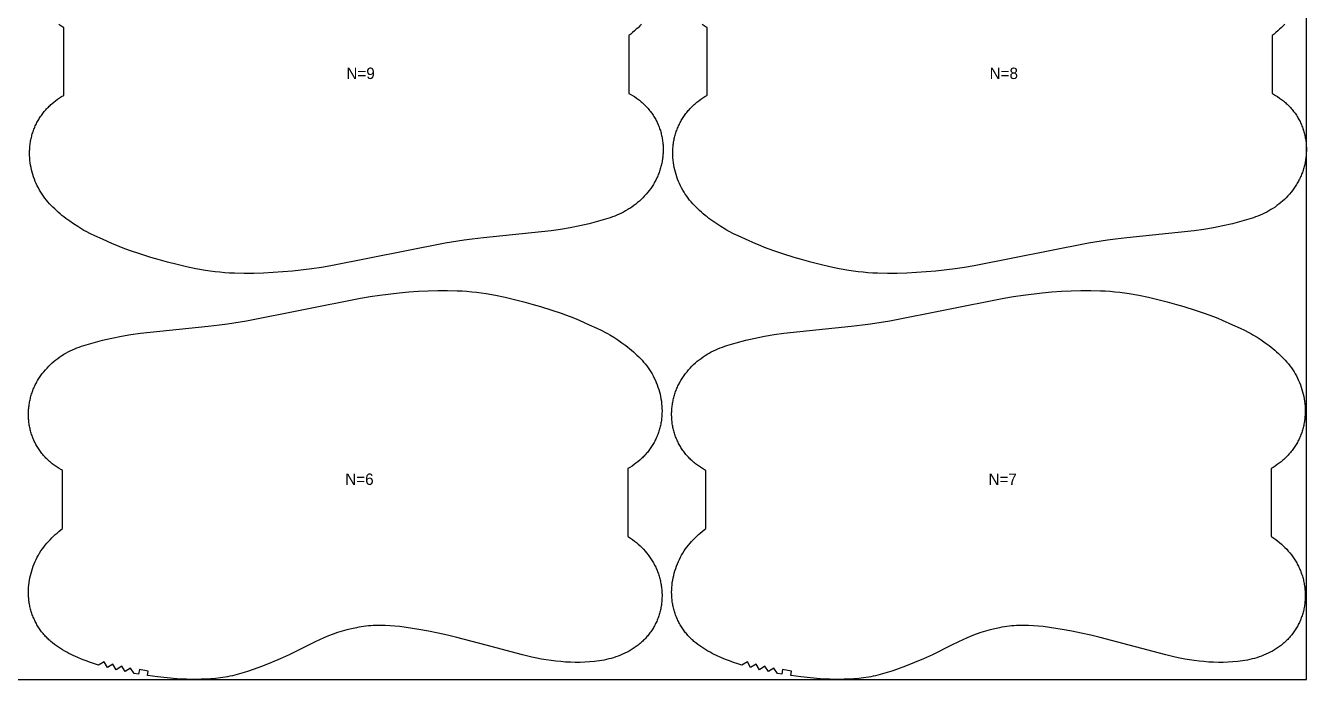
# Model space of a CAD drawing. Header units: inches. Extents: x -5 to 1965, y -82 to 1072.
# Drawn here: x 1403 to 1965, y -82 to 204 of the extents above; entities that cross this region are included whole.
import ezdxf

# ---------------------------------------------------------------- set-up
doc = ezdxf.new("R2010")
doc.units = ezdxf.units.IN

msp = doc.modelspace()

# ---------------------------------------------------------------- linework, layer by layer
at = {"layer": '1'}
for points in [[(-4.9122, -82.454), (1964.873, -82.454), (1964.873, 1072.0358), (-4.9122, 1072.0358), (-4.9122, -82.454)], [(1575.8098, -60.5671), (1567.3996, -59.3249), (1565.2847, -59.101), (1563.1654, -58.9284), (1561.0431, -58.8189), (1559.9812, -58.7914), (1558.919, -58.7841), (1557.8568, -58.7981), (1556.7949, -58.8333), (1555.7337, -58.8895), (1554.6736, -58.9662), (1553.6151, -59.0631), (1552.5585, -59.18), (1551.5043, -59.3163), (1550.4528, -59.4718), (1549.4045, -59.6461), (1548.3594, -59.8386), (1546.2797, -60.2764), (1544.2147, -60.7809), (1542.1655, -61.3478), (1540.1332, -61.9737), (1538.1203, -62.6582), (1536.1291, -63.4023), (1534.1622, -64.2064), (1532.2206, -65.0688), (1530.2995, -65.9776), (1527.3336, -67.454), (1518.8808, -71.662), (1515.0086, -73.4164), (1511.0893, -75.0643), (1507.1339, -76.621), (1503.1443, -78.0909), (1501.136, -78.7914), (1499.1161, -79.4555), (1497.0814, -80.0681), (1496.0575, -80.3503), (1495.0287, -80.614), (1493.9949, -80.8577), (1492.9563, -81.0814), (1491.9135, -81.2858), (1490.8668, -81.4714), (1488.7642, -81.7884), (1486.6523, -82.0367), (1484.5347, -82.2211), (1482.4131, -82.3477), (1480.2888, -82.4232), (1478.1631, -82.454), (1476.0373, -82.4457), (1473.9121, -82.3991), (1471.7882, -82.3138), (1469.6663, -82.1896), (1465.4306, -81.8302), (1461.2056, -81.353), (1456.8537, -80.7694), (1457.1399, -78.79), (1453.2268, -78.1846), (1452.9008, -80.1578), (1450.9294, -79.8212), (1449.3335, -77.4965), (1446.9992, -79.077), (1445.4686, -76.711), (1443.0916, -78.2236), (1441.6343, -75.8122), (1439.212, -77.2512), (1437.828, -74.7967), (1435.363, -76.1621), (1433.5418, -75.6007), (1431.7314, -75.0064), (1429.9343, -74.3746), (1428.153, -73.7007), (1426.1873, -72.8934), (1424.2488, -72.0226), (1423.2912, -71.5619), (1422.3421, -71.0835), (1421.4021, -70.5866), (1420.4717, -70.0708), (1419.5518, -69.5353), (1418.6442, -68.9788), (1417.7509, -68.4002), (1416.8742, -67.7981), (1416.016, -67.1713), (1415.1785, -66.5185), (1414.3638, -65.8384), (1413.9657, -65.4878), (1413.574, -65.1298), (1413.189, -64.7645), (1412.8109, -64.3919), (1412.4398, -64.0121), (1412.0759, -63.6253), (1411.7191, -63.2317), (1411.3698, -62.8314), (1411.0279, -62.4245), (1410.6936, -62.0113), (1410.3671, -61.5919), (1410.0485, -61.1663), (1409.7378, -60.7349), (1409.4353, -60.2977), (1409.1411, -59.8548), (1408.8551, -59.4065), (1408.5777, -58.9529), (1408.309, -58.4941), (1408.0489, -58.0303), (1407.7977, -57.5617), (1407.5554, -57.0885), (1407.3221, -56.6107), (1407.0978, -56.1287), (1406.8827, -55.6426), (1406.6769, -55.1525), (1406.4803, -54.6586), (1406.2932, -54.1612), (1406.1156, -53.6604), (1405.9475, -53.1563), (1405.789, -52.6492), (1405.6403, -52.1392), (1405.5014, -51.6265), (1405.3724, -51.1113), (1405.2533, -50.5937), (1405.1443, -50.074), (1405.0453, -49.5523), (1404.9561, -49.0288), (1404.8768, -48.5036), (1404.8073, -47.9771), (1404.7474, -47.4492), (1404.6972, -46.9203), (1404.6565, -46.3905), (1404.6253, -45.86), (1404.6035, -45.329), (1404.5878, -44.266), (1404.6088, -43.203), (1404.6659, -42.1415), (1404.7586, -41.0829), (1404.8863, -40.0281), (1405.0485, -38.978), (1405.2445, -37.9337), (1405.4738, -36.8958), (1405.7359, -35.8655), (1406.0301, -34.8436), (1406.3559, -33.831), (1406.7129, -32.8287), (1407.1008, -31.838), (1407.5197, -30.8601), (1407.9695, -29.8965), (1408.4501, -28.9484), (1408.9614, -28.0173), (1409.5035, -27.1043), (1410.0762, -26.2109), (1410.6792, -25.3382), (1411.3109, -24.4857), (1411.9691, -23.653), (1412.6521, -22.8395), (1413.3578, -22.0447), (1414.0843, -21.2679), (1414.8295, -20.5087), (1415.5915, -19.7664), (1416.3686, -19.0405), (1417.1598, -18.3305), (1417.9644, -17.636), (1418.7816, -16.9563), (1419.5878, -16.3206), (1419.5878, 9.0405), (1419.0094, 9.3529), (1418.0912, 9.889), (1417.1917, 10.456), (1416.3124, 11.0536), (1415.8808, 11.3639), (1415.4548, 11.6817), (1415.0347, 12.0071), (1414.6206, 12.3401), (1414.2127, 12.6805), (1413.8113, 13.0285), (1413.4164, 13.3839), (1413.0283, 13.7468), (1412.6472, 14.1171), (1412.2733, 14.4947), (1411.9066, 14.8795), (1411.5474, 15.2712), (1411.1958, 15.6698), (1410.8519, 16.075), (1410.516, 16.4869), (1410.1881, 16.9052), (1409.8684, 17.3297), (1409.5572, 17.7604), (1409.2544, 18.1971), (1408.9603, 18.6396), (1408.6751, 19.0878), (1408.3989, 19.5416), (1408.1318, 20.0007), (1407.874, 20.4652), (1407.6256, 20.9348), (1407.3868, 21.4092), (1407.1574, 21.8884), (1406.9377, 22.3721), (1406.7275, 22.8601), (1406.527, 23.3522), (1406.3361, 23.8481), (1406.155, 24.3477), (1405.9837, 24.8508), (1405.8221, 25.3571), (1405.6704, 25.8665), (1405.5285, 26.3787), (1405.3966, 26.8936), (1405.2746, 27.4109), (1405.1625, 27.9303), (1405.0605, 28.4519), (1404.9686, 28.9752), (1404.8867, 29.5001), (1404.8147, 30.0265), (1404.7527, 30.5541), (1404.7007, 31.0828), (1404.6585, 31.6125), (1404.6261, 32.1428), (1404.6036, 32.6738), (1404.5908, 33.205), (1404.5878, 33.7365), (1404.5944, 34.268), (1404.6108, 34.7993), (1404.6367, 35.3303), (1404.6722, 35.8608), (1404.7173, 36.3905), (1404.7719, 36.9194), (1404.836, 37.4472), (1404.9096, 37.9738), (1404.9926, 38.4989), (1405.085, 39.0224), (1405.1868, 39.5442), (1405.2981, 40.064), (1405.4187, 40.5816), (1405.5486, 41.0969), (1405.6879, 41.6098), (1405.8365, 42.1199), (1405.9944, 42.6271), (1406.1616, 43.1313), (1406.3381, 43.6323), (1406.5238, 44.1298), (1406.7188, 44.6238), (1406.923, 45.1139), (1407.1363, 45.6002), (1407.3587, 46.0823), (1407.5899, 46.5604), (1407.8299, 47.0341), (1408.0784, 47.5036), (1408.3354, 47.9686), (1408.6006, 48.429), (1408.8739, 48.8848), (1409.444, 49.782), (1410.0447, 50.6596), (1410.6745, 51.5166), (1411.3322, 52.3522), (1412.0166, 53.1658), (1412.7268, 53.9568), (1413.4619, 54.7245), (1414.221, 55.4683), (1415.0033, 56.1878), (1415.8077, 56.8822), (1416.6336, 57.5511), (1417.48, 58.1939), (1418.3459, 58.81), (1419.2304, 59.3994), (1419.5878, 59.6223), (1420.1322, 59.962), (1421.0503, 60.4978), (1421.9836, 61.0069), (1422.9309, 61.4891), (1423.8912, 61.9445), (1424.8632, 62.373), (1425.846, 62.7751), (1426.8383, 63.1528), (1427.839, 63.5087), (1428.8469, 63.8453), (1430.8797, 64.4706), (1432.9274, 65.0489), (1437.0433, 66.1173), (1441.1844, 67.0737), (1445.3524, 67.9117), (1449.5445, 68.6201), (1453.7558, 69.197), (1483.3507, 72.3324), (1488.3129, 72.9198), (1491.7936, 73.3318), (1500.1866, 74.6916), (1550.229, 84.6091), (1554.4264, 85.2836), (1558.636, 85.8806), (1567.0792, 86.8835), (1571.3138, 87.26), (1575.5553, 87.55), (1579.8014, 87.7586), (1584.051, 87.8847), (1588.3027, 87.9198), (1592.5529, 87.8316), (1594.676, 87.73), (1596.7966, 87.587), (1598.9139, 87.4016), (1601.027, 87.1728), (1603.1349, 86.9002), (1605.2373, 86.5866), (1609.4249, 85.8506), (1613.5883, 84.9911), (1617.7292, 84.0285), (1621.8489, 82.9786), (1625.9459, 81.844), (1629.1595, 80.8908), (1634.0725, 79.3436), (1638.1062, 77.9962), (1640.108, 77.282), (1642.0946, 76.5287), (1644.0634, 75.7311), (1646.0182, 74.8982), (1650.4379, 72.9198), (1653.7827, 71.4226), (1655.6996, 70.5049), (1657.5898, 69.5363), (1658.5221, 69.0279), (1659.4454, 68.503), (1661.2648, 67.4057), (1663.0483, 66.2492), (1664.796, 65.0381), (1666.5069, 63.7756), (1667.3701, 63.0949), (1668.1762, 62.4592), (1668.9934, 61.7795), (1669.798, 61.085), (1670.5892, 60.375), (1671.3663, 59.6491), (1672.1283, 58.9068), (1672.8736, 58.1476), (1673.6, 57.3708), (1674.3057, 56.576), (1674.9887, 55.7625), (1675.647, 54.9298), (1676.2786, 54.0773), (1676.8816, 53.2046), (1677.4543, 52.3112), (1677.9964, 51.3982), (1678.5077, 50.4671), (1678.9883, 49.519), (1679.4381, 48.5554), (1679.857, 47.5775), (1680.2449, 46.5868), (1680.6019, 45.5845), (1680.9277, 44.5719), (1681.222, 43.55), (1681.484, 42.5196), (1681.7133, 41.4818), (1681.9093, 40.4375), (1682.0715, 39.3874), (1682.1992, 38.3326), (1682.2919, 37.274), (1682.3491, 36.2125), (1682.3701, 35.1495), (1682.3543, 34.0865), (1682.3325, 33.5555), (1682.3013, 33.025), (1682.2606, 32.4952), (1682.2104, 31.9663), (1682.1505, 31.4384), (1682.081, 30.9119), (1682.0017, 30.3867), (1681.9126, 29.8632), (1681.8135, 29.3415), (1681.7045, 28.8218), (1681.5855, 28.3042), (1681.4564, 27.789), (1681.3175, 27.2763), (1681.1688, 26.7663), (1681.0104, 26.2592), (1680.8423, 25.7551), (1680.6646, 25.2543), (1680.4775, 24.7569), (1680.281, 24.263), (1680.0751, 23.7729), (1679.86, 23.2868), (1679.6358, 22.8048), (1679.4025, 22.327), (1679.1601, 21.8538), (1678.9089, 21.3852), (1678.6489, 20.9214), (1678.3801, 20.4626), (1678.1027, 20.009), (1677.8168, 19.5607), (1677.5225, 19.1178), (1677.22, 18.6806), (1676.9093, 18.2492), (1676.5907, 17.8236), (1676.2642, 17.4042), (1675.9299, 16.991), (1675.5881, 16.5841), (1675.2387, 16.1838), (1674.882, 15.7902), (1674.518, 15.4034), (1674.1469, 15.0236), (1673.7688, 14.651), (1673.3839, 14.2857), (1672.9922, 13.9277), (1672.594, 13.5771), (1671.7793, 12.897), (1670.9418, 12.2442), (1670.0837, 11.6174), (1669.2069, 11.0153), (1668.3137, 10.4367), (1667.406, 9.8802), (1667.3701, 9.8593), (1667.3701, -19.7932), (1667.7275, -20.0161), (1668.6119, -20.6055), (1669.4779, -21.2216), (1670.3242, -21.8644), (1671.1501, -22.5333), (1671.9546, -23.2277), (1672.7368, -23.9472), (1673.4959, -24.691), (1674.231, -25.4587), (1674.9412, -26.2497), (1675.6256, -27.0633), (1676.2833, -27.8989), (1676.9132, -28.7559), (1677.5138, -29.6335), (1678.084, -30.5307), (1678.3572, -30.9865), (1678.6224, -31.4469), (1678.8794, -31.9119), (1679.1279, -32.3813), (1679.3679, -32.8551), (1679.5992, -33.3331), (1679.8215, -33.8153), (1680.0349, -34.3016), (1680.239, -34.7917), (1680.434, -35.2857), (1680.6197, -35.7832), (1680.7962, -36.2842), (1680.9634, -36.7884), (1681.1213, -37.2956), (1681.2699, -37.8057), (1681.4092, -38.3186), (1681.5392, -38.8339), (1681.6598, -39.3515), (1681.771, -39.8713), (1681.8728, -40.3931), (1681.9653, -40.9166), (1682.0483, -41.4417), (1682.1218, -41.9683), (1682.1859, -42.4961), (1682.2405, -43.025), (1682.2856, -43.5547), (1682.3211, -44.0852), (1682.3471, -44.6162), (1682.3634, -45.1475), (1682.3701, -45.679), (1682.367, -46.2105), (1682.3542, -46.7417), (1682.3317, -47.2727), (1682.2994, -47.803), (1682.2572, -48.3327), (1682.2051, -48.8614), (1682.1431, -49.389), (1682.0712, -49.9154), (1681.9892, -50.4403), (1681.8973, -50.9636), (1681.7953, -51.4852), (1681.6833, -52.0046), (1681.5613, -52.5219), (1681.4293, -53.0368), (1681.2875, -53.549), (1681.1357, -54.0584), (1680.9742, -54.5647), (1680.8028, -55.0678), (1680.6217, -55.5674), (1680.4308, -56.0633), (1680.2303, -56.5554), (1680.0202, -57.0434), (1679.8004, -57.5271), (1679.5711, -58.0063), (1679.3322, -58.4807), (1679.0838, -58.9503), (1678.826, -59.4148), (1678.559, -59.8739), (1678.2827, -60.3277), (1677.9975, -60.7759), (1677.7034, -61.2184), (1677.4007, -61.6551), (1677.0894, -62.0858), (1676.7697, -62.5103), (1676.4419, -62.9286), (1676.1059, -63.3405), (1675.7621, -63.7457), (1675.4105, -64.1443), (1675.0512, -64.536), (1674.6846, -64.9208), (1674.3106, -65.2984), (1673.9295, -65.6687), (1673.5414, -66.0316), (1673.1466, -66.387), (1672.7451, -66.735), (1672.3372, -67.0754), (1671.9231, -67.4084), (1671.503, -67.7338), (1671.077, -68.0516), (1670.6455, -68.3619), (1669.7662, -68.9595), (1668.8667, -69.5265), (1667.9485, -70.0626), (1667.0131, -70.5677), (1666.0622, -71.0418), (1665.0968, -71.4852), (1664.1181, -71.8984), (1663.1273, -72.282), (1662.1256, -72.6365), (1661.114, -72.9624), (1660.0939, -73.2602), (1659.0662, -73.5306), (1658.0322, -73.774), (1656.9925, -73.9917), (1655.9478, -74.1851), (1654.8989, -74.3554), (1653.8462, -74.5039), (1652.7906, -74.6321), (1650.673, -74.8325), (1648.5507, -74.9656), (1646.4262, -75.0342), (1644.3009, -75.0397), (1642.1766, -74.9835), (1640.0547, -74.8674), (1637.9362, -74.6956), (1635.8219, -74.4726), (1633.7127, -74.2032), (1631.6094, -73.8911), (1629.5131, -73.5363), (1627.425, -73.1381), (1625.3462, -72.6954), (1621.2161, -71.6905), (1605.2203, -67.454), (1592.447, -64.071), (1588.3125, -63.0804), (1584.161, -62.1637), (1579.9927, -61.3267), (1575.8098, -60.5671)], [(1857.8098, -60.5671), (1849.3996, -59.3249), (1847.2847, -59.101), (1845.1654, -58.9284), (1843.0431, -58.8189), (1841.9812, -58.7914), (1840.919, -58.7841), (1839.8568, -58.7981), (1838.7949, -58.8333), (1837.7337, -58.8895), (1836.6736, -58.9662), (1835.6151, -59.0631), (1834.5585, -59.18), (1833.5043, -59.3163), (1832.4528, -59.4718), (1831.4045, -59.6461), (1830.3594, -59.8386), (1828.2797, -60.2764), (1826.2147, -60.7809), (1824.1655, -61.3478), (1822.1332, -61.9737), (1820.1203, -62.6582), (1818.1291, -63.4023), (1816.1622, -64.2064), (1814.2206, -65.0688), (1812.2995, -65.9776), (1809.3336, -67.454), (1800.8808, -71.662), (1797.0086, -73.4164), (1793.0893, -75.0643), (1789.1339, -76.621), (1785.1443, -78.0909), (1783.136, -78.7914), (1781.1161, -79.4555), (1779.0814, -80.0681), (1778.0575, -80.3503), (1777.0287, -80.614), (1775.9949, -80.8577), (1774.9563, -81.0814), (1773.9135, -81.2858), (1772.8668, -81.4714), (1770.7642, -81.7884), (1768.6523, -82.0367), (1766.5347, -82.2211), (1764.4131, -82.3477), (1762.2888, -82.4232), (1760.1631, -82.454), (1758.0373, -82.4457), (1755.9121, -82.3991), (1753.7882, -82.3138), (1751.6663, -82.1896), (1747.4306, -81.8302), (1743.2056, -81.353), (1738.8537, -80.7694), (1739.1399, -78.79), (1735.2268, -78.1846), (1734.9008, -80.1578), (1732.9294, -79.8212), (1731.3335, -77.4965), (1728.9992, -79.077), (1727.4686, -76.711), (1725.0916, -78.2236), (1723.6343, -75.8122), (1721.212, -77.2512), (1719.828, -74.7967), (1717.363, -76.1621), (1715.5418, -75.6007), (1713.7314, -75.0064), (1711.9343, -74.3746), (1710.153, -73.7007), (1708.1873, -72.8934), (1706.2488, -72.0226), (1705.2912, -71.5619), (1704.3421, -71.0835), (1703.4021, -70.5866), (1702.4717, -70.0708), (1701.5518, -69.5353), (1700.6442, -68.9788), (1699.7509, -68.4002), (1698.8742, -67.7981), (1698.016, -67.1713), (1697.1785, -66.5185), (1696.3638, -65.8384), (1695.9657, -65.4878), (1695.574, -65.1298), (1695.189, -64.7645), (1694.8109, -64.3919), (1694.4398, -64.0121), (1694.0759, -63.6253), (1693.7191, -63.2317), (1693.3698, -62.8314), (1693.0279, -62.4245), (1692.6936, -62.0113), (1692.3671, -61.5919), (1692.0485, -61.1663), (1691.7378, -60.7349), (1691.4353, -60.2977), (1691.1411, -59.8548), (1690.8551, -59.4065), (1690.5777, -58.9529), (1690.309, -58.4941), (1690.0489, -58.0303), (1689.7977, -57.5617), (1689.5554, -57.0885), (1689.3221, -56.6107), (1689.0978, -56.1287), (1688.8827, -55.6426), (1688.6769, -55.1525), (1688.4803, -54.6586), (1688.2932, -54.1612), (1688.1156, -53.6604), (1687.9475, -53.1563), (1687.789, -52.6492), (1687.6403, -52.1392), (1687.5014, -51.6265), (1687.3724, -51.1113), (1687.2533, -50.5937), (1687.1443, -50.074), (1687.0453, -49.5523), (1686.9561, -49.0288), (1686.8768, -48.5036), (1686.8073, -47.9771), (1686.7474, -47.4492), (1686.6972, -46.9203), (1686.6565, -46.3905), (1686.6253, -45.86), (1686.6035, -45.329), (1686.5878, -44.266), (1686.6088, -43.203), (1686.6659, -42.1415), (1686.7586, -41.0829), (1686.8863, -40.0281), (1687.0485, -38.978), (1687.2445, -37.9337), (1687.4738, -36.8958), (1687.7359, -35.8655), (1688.0301, -34.8436), (1688.3559, -33.831), (1688.7129, -32.8287), (1689.1008, -31.838), (1689.5197, -30.8601), (1689.9695, -29.8965), (1690.4501, -28.9484), (1690.9614, -28.0173), (1691.5035, -27.1043), (1692.0762, -26.2109), (1692.6792, -25.3382), (1693.3109, -24.4857), (1693.9691, -23.653), (1694.6521, -22.8395), (1695.3578, -22.0447), (1696.0843, -21.2679), (1696.8295, -20.5087), (1697.5915, -19.7664), (1698.3686, -19.0405), (1699.1598, -18.3305), (1699.9644, -17.636), (1700.7816, -16.9563), (1701.5878, -16.3206), (1701.5878, 9.0405), (1701.0094, 9.3529), (1700.0912, 9.889), (1699.1917, 10.456), (1698.3124, 11.0536), (1697.8808, 11.3639), (1697.4548, 11.6817), (1697.0347, 12.0071), (1696.6206, 12.3401), (1696.2127, 12.6805), (1695.8113, 13.0285), (1695.4164, 13.3839), (1695.0283, 13.7468), (1694.6472, 14.1171), (1694.2733, 14.4947), (1693.9066, 14.8795), (1693.5474, 15.2712), (1693.1958, 15.6698), (1692.8519, 16.075), (1692.516, 16.4869), (1692.1881, 16.9052), (1691.8684, 17.3297), (1691.5572, 17.7604), (1691.2544, 18.1971), (1690.9603, 18.6396), (1690.6751, 19.0878), (1690.3989, 19.5416), (1690.1318, 20.0007), (1689.874, 20.4652), (1689.6256, 20.9348), (1689.3868, 21.4092), (1689.1574, 21.8884), (1688.9377, 22.3721), (1688.7275, 22.8601), (1688.527, 23.3522), (1688.3361, 23.8481), (1688.155, 24.3477), (1687.9837, 24.8508), (1687.8221, 25.3571), (1687.6704, 25.8665), (1687.5285, 26.3787), (1687.3966, 26.8936), (1687.2746, 27.4109), (1687.1625, 27.9303), (1687.0605, 28.4519), (1686.9686, 28.9752), (1686.8867, 29.5001), (1686.8147, 30.0265), (1686.7527, 30.5541), (1686.7007, 31.0828), (1686.6585, 31.6125), (1686.6261, 32.1428), (1686.6036, 32.6738), (1686.5908, 33.205), (1686.5878, 33.7365), (1686.5944, 34.268), (1686.6108, 34.7993), (1686.6367, 35.3303), (1686.6722, 35.8608), (1686.7173, 36.3905), (1686.7719, 36.9194), (1686.836, 37.4472), (1686.9096, 37.9738), (1686.9926, 38.4989), (1687.085, 39.0224), (1687.1868, 39.5442), (1687.2981, 40.064), (1687.4187, 40.5816), (1687.5486, 41.0969), (1687.6879, 41.6098), (1687.8365, 42.1199), (1687.9944, 42.6271), (1688.1616, 43.1313), (1688.3381, 43.6323), (1688.5238, 44.1298), (1688.7188, 44.6238), (1688.923, 45.1139), (1689.1363, 45.6002), (1689.3587, 46.0823), (1689.5899, 46.5604), (1689.8299, 47.0341), (1690.0784, 47.5036), (1690.3354, 47.9686), (1690.6006, 48.429), (1690.8739, 48.8848), (1691.444, 49.782), (1692.0447, 50.6596), (1692.6745, 51.5166), (1693.3322, 52.3522), (1694.0166, 53.1658), (1694.7268, 53.9568), (1695.4619, 54.7245), (1696.221, 55.4683), (1697.0033, 56.1878), (1697.8077, 56.8822), (1698.6336, 57.5511), (1699.48, 58.1939), (1700.3459, 58.81), (1701.2304, 59.3994), (1701.5878, 59.6223), (1702.1322, 59.962), (1703.0503, 60.4978), (1703.9836, 61.0069), (1704.9309, 61.4891), (1705.8912, 61.9445), (1706.8632, 62.373), (1707.846, 62.7751), (1708.8383, 63.1528), (1709.839, 63.5087), (1710.8469, 63.8453), (1712.8797, 64.4706), (1714.9274, 65.0489), (1719.0433, 66.1173), (1723.1844, 67.0737), (1727.3524, 67.9117), (1731.5445, 68.6201), (1735.7558, 69.197), (1765.3507, 72.3324), (1770.3129, 72.9198), (1773.7936, 73.3318), (1782.1866, 74.6916), (1832.229, 84.6091), (1836.4264, 85.2836), (1840.636, 85.8806), (1849.0792, 86.8835), (1853.3138, 87.26), (1857.5553, 87.55), (1861.8014, 87.7586), (1866.051, 87.8847), (1870.3027, 87.9198), (1874.5529, 87.8316), (1876.676, 87.73), (1878.7966, 87.587), (1880.9139, 87.4016), (1883.027, 87.1728), (1885.1349, 86.9002), (1887.2373, 86.5866), (1891.4249, 85.8506), (1895.5883, 84.9911), (1899.7292, 84.0285), (1903.8489, 82.9786), (1907.9459, 81.844), (1911.1595, 80.8908), (1916.0725, 79.3436), (1920.1062, 77.9962), (1922.108, 77.282), (1924.0946, 76.5287), (1926.0634, 75.7311), (1928.0182, 74.8982), (1932.4379, 72.9198), (1935.7827, 71.4226), (1937.6996, 70.5049), (1939.5898, 69.5363), (1940.5221, 69.0279), (1941.4454, 68.503), (1943.2648, 67.4057), (1945.0483, 66.2492), (1946.796, 65.0381), (1948.5069, 63.7756), (1949.3701, 63.0949), (1950.1762, 62.4592), (1950.9934, 61.7795), (1951.798, 61.085), (1952.5892, 60.375), (1953.3663, 59.6491), (1954.1283, 58.9068), (1954.8736, 58.1476), (1955.6, 57.3708), (1956.3057, 56.576), (1956.9887, 55.7625), (1957.647, 54.9298), (1958.2786, 54.0773), (1958.8816, 53.2046), (1959.4543, 52.3112), (1959.9964, 51.3982), (1960.5077, 50.4671), (1960.9883, 49.519), (1961.4381, 48.5554), (1961.857, 47.5775), (1962.2449, 46.5868), (1962.6019, 45.5845), (1962.9277, 44.5719), (1963.222, 43.55), (1963.484, 42.5196), (1963.7133, 41.4818), (1963.9093, 40.4375), (1964.0715, 39.3874), (1964.1992, 38.3326), (1964.2919, 37.274), (1964.3491, 36.2125), (1964.3701, 35.1495), (1964.3543, 34.0865), (1964.3325, 33.5555), (1964.3013, 33.025), (1964.2606, 32.4952), (1964.2104, 31.9663), (1964.1505, 31.4384), (1964.081, 30.9119), (1964.0017, 30.3867), (1963.9126, 29.8632), (1963.8135, 29.3415), (1963.7045, 28.8218), (1963.5855, 28.3042), (1963.4564, 27.789), (1963.3175, 27.2763), (1963.1688, 26.7663), (1963.0104, 26.2592), (1962.8423, 25.7551), (1962.6646, 25.2543), (1962.4775, 24.7569), (1962.281, 24.263), (1962.0751, 23.7729), (1961.86, 23.2868), (1961.6358, 22.8048), (1961.4025, 22.327), (1961.1601, 21.8538), (1960.9089, 21.3852), (1960.6489, 20.9214), (1960.3801, 20.4626), (1960.1027, 20.009), (1959.8168, 19.5607), (1959.5225, 19.1178), (1959.22, 18.6806), (1958.9093, 18.2492), (1958.5907, 17.8236), (1958.2642, 17.4042), (1957.9299, 16.991), (1957.5881, 16.5841), (1957.2387, 16.1838), (1956.882, 15.7902), (1956.518, 15.4034), (1956.1469, 15.0236), (1955.7688, 14.651), (1955.3839, 14.2857), (1954.9922, 13.9277), (1954.594, 13.5771), (1953.7793, 12.897), (1952.9418, 12.2442), (1952.0837, 11.6174), (1951.2069, 11.0153), (1950.3137, 10.4367), (1949.406, 9.8802), (1949.3701, 9.8593), (1949.3701, -19.7932), (1949.7275, -20.0161), (1950.6119, -20.6055), (1951.4779, -21.2216), (1952.3242, -21.8644), (1953.1501, -22.5333), (1953.9546, -23.2277), (1954.7368, -23.9472), (1955.4959, -24.691), (1956.231, -25.4587), (1956.9412, -26.2497), (1957.6256, -27.0633), (1958.2833, -27.8989), (1958.9132, -28.7559), (1959.5138, -29.6335), (1960.084, -30.5307), (1960.3572, -30.9865), (1960.6224, -31.4469), (1960.8794, -31.9119), (1961.1279, -32.3813), (1961.3679, -32.8551), (1961.5992, -33.3331), (1961.8215, -33.8153), (1962.0349, -34.3016), (1962.239, -34.7917), (1962.434, -35.2857), (1962.6197, -35.7832), (1962.7962, -36.2842), (1962.9634, -36.7884), (1963.1213, -37.2956), (1963.2699, -37.8057), (1963.4092, -38.3186), (1963.5392, -38.8339), (1963.6598, -39.3515), (1963.771, -39.8713), (1963.8728, -40.3931), (1963.9653, -40.9166), (1964.0483, -41.4417), (1964.1218, -41.9683), (1964.1859, -42.4961), (1964.2405, -43.025), (1964.2856, -43.5547), (1964.3211, -44.0852), (1964.3471, -44.6162), (1964.3634, -45.1475), (1964.3701, -45.679), (1964.367, -46.2105), (1964.3542, -46.7417), (1964.3317, -47.2727), (1964.2994, -47.803), (1964.2572, -48.3327), (1964.2051, -48.8614), (1964.1431, -49.389), (1964.0712, -49.9154), (1963.9892, -50.4403), (1963.8973, -50.9636), (1963.7953, -51.4852), (1963.6833, -52.0046), (1963.5613, -52.5219), (1963.4293, -53.0368), (1963.2875, -53.549), (1963.1357, -54.0584), (1962.9742, -54.5647), (1962.8028, -55.0678), (1962.6217, -55.5674), (1962.4308, -56.0633), (1962.2303, -56.5554), (1962.0202, -57.0434), (1961.8004, -57.5271), (1961.5711, -58.0063), (1961.3322, -58.4807), (1961.0838, -58.9503), (1960.826, -59.4148), (1960.559, -59.8739), (1960.2827, -60.3277), (1959.9975, -60.7759), (1959.7034, -61.2184), (1959.4007, -61.6551), (1959.0894, -62.0858), (1958.7697, -62.5103), (1958.4419, -62.9286), (1958.1059, -63.3405), (1957.7621, -63.7457), (1957.4105, -64.1443), (1957.0512, -64.536), (1956.6846, -64.9208), (1956.3106, -65.2984), (1955.9295, -65.6687), (1955.5414, -66.0316), (1955.1466, -66.387), (1954.7451, -66.735), (1954.3372, -67.0754), (1953.9231, -67.4084), (1953.503, -67.7338), (1953.077, -68.0516), (1952.6455, -68.3619), (1951.7662, -68.9595), (1950.8667, -69.5265), (1949.9485, -70.0626), (1949.0131, -70.5677), (1948.0622, -71.0418), (1947.0968, -71.4852), (1946.1181, -71.8984), (1945.1273, -72.282), (1944.1256, -72.6365), (1943.114, -72.9624), (1942.0939, -73.2602), (1941.0662, -73.5306), (1940.0322, -73.774), (1938.9925, -73.9917), (1937.9478, -74.1851), (1936.8989, -74.3554), (1935.8462, -74.5039), (1934.7906, -74.6321), (1932.673, -74.8325), (1930.5507, -74.9656), (1928.4262, -75.0342), (1926.3009, -75.0397), (1924.1766, -74.9835), (1922.0547, -74.8674), (1919.9362, -74.6956), (1917.8219, -74.4726), (1915.7127, -74.2032), (1913.6094, -73.8911), (1911.5131, -73.5363), (1909.425, -73.1381), (1907.3462, -72.6954), (1903.2161, -71.6905), (1887.2203, -67.454), (1874.447, -64.071), (1870.3125, -63.0804), (1866.161, -62.1637), (1861.9927, -61.3267), (1857.8098, -60.5671)]]:
    msp.add_lwpolyline(points, close=True, dxfattribs=at)
for points in [[(1673.3765, 204.5647), (1672.6313, 203.8054), (1671.8692, 203.0631), (1671.0921, 202.3373), (1670.3009, 201.6273), (1669.4964, 200.9327), (1668.6792, 200.2531), (1667.873, 199.6173), (1667.873, 174.2562), (1668.4514, 173.9438), (1669.3696, 173.4077), (1670.2691, 172.8407), (1671.1484, 172.2431), (1671.58, 171.9329), (1672.0059, 171.615), (1672.4261, 171.2896), (1672.8402, 170.9567), (1673.248, 170.6162), (1673.6495, 170.2682), (1674.0444, 169.9128), (1674.4325, 169.5499), (1674.8136, 169.1796), (1675.1875, 168.802), (1675.5542, 168.4173), (1675.9134, 168.0256), (1676.265, 167.627), (1676.6089, 167.2217), (1676.9448, 166.8098), (1677.2727, 166.3916), (1677.5923, 165.967), (1677.9036, 165.5363), (1678.2064, 165.0997), (1678.5004, 164.6572), (1678.7857, 164.2089), (1679.0619, 163.7552), (1679.329, 163.296), (1679.5868, 162.8315), (1679.8351, 162.362), (1680.074, 161.8875), (1680.3033, 161.4083), (1680.5231, 160.9246), (1680.7333, 160.4367), (1680.9338, 159.9446), (1681.1246, 159.4486), (1681.3057, 158.949), (1681.4771, 158.446), (1681.6387, 157.9396), (1681.7904, 157.4302), (1681.9323, 156.918), (1682.0642, 156.4032), (1682.1862, 155.8859), (1682.2982, 155.3664), (1682.4002, 154.8449), (1682.4922, 154.3216), (1682.5741, 153.7966), (1682.6461, 153.2703), (1682.708, 152.7426), (1682.7601, 152.2139), (1682.8023, 151.6843), (1682.8346, 151.1539), (1682.8572, 150.623), (1682.87, 150.0917), (1682.873, 149.5602), (1682.8663, 149.0287), (1682.85, 148.4974), (1682.8241, 147.9664), (1682.7885, 147.436), (1682.7434, 146.9062), (1682.6888, 146.3774), (1682.6248, 145.8495), (1682.5512, 145.323), (1682.4682, 144.7978), (1682.3758, 144.2743), (1682.2739, 143.7525), (1682.1627, 143.2328), (1682.0421, 142.7151), (1681.9122, 142.1998), (1681.7729, 141.687), (1681.6243, 141.1769), (1681.4663, 140.6696), (1681.2991, 140.1654), (1681.1227, 139.6645), (1680.9369, 139.1669), (1680.742, 138.673), (1680.5378, 138.1828), (1680.3245, 137.6966), (1680.1021, 137.2144), (1679.8708, 136.7364), (1679.6309, 136.2626), (1679.3823, 135.7932), (1679.1254, 135.3282), (1678.8602, 134.8678), (1678.5869, 134.412), (1678.0167, 133.5147), (1677.4161, 132.6372), (1676.7863, 131.7802), (1676.1286, 130.9445), (1675.4441, 130.1309), (1674.7339, 129.34), (1673.9988, 128.5723), (1673.2397, 127.8284), (1672.4575, 127.109), (1671.653, 126.4145), (1670.8272, 125.7456), (1669.9808, 125.1029), (1669.1149, 124.4868), (1668.2304, 123.8974), (1667.873, 123.6744), (1667.3286, 123.3348), (1666.4105, 122.7989), (1665.4772, 122.2899), (1664.5299, 121.8076), (1663.5696, 121.3523), (1662.5975, 120.9237), (1661.6148, 120.5216), (1660.6225, 120.1439), (1659.6218, 119.788), (1658.6139, 119.4514), (1656.5811, 118.8262), (1654.5334, 118.2479), (1650.4175, 117.1794), (1646.2764, 116.2231), (1642.1083, 115.385), (1637.9163, 114.6766), (1633.705, 114.0998), (1604.1101, 110.9643), (1599.1479, 110.3769), (1595.6672, 109.9649), (1587.2742, 108.6051), (1537.2317, 98.6876), (1533.0344, 98.0132), (1528.8248, 97.4161), (1520.3816, 96.4133), (1516.147, 96.0367), (1511.9055, 95.7468), (1507.6594, 95.5382), (1503.4098, 95.4121), (1499.158, 95.3769), (1494.9079, 95.4651), (1492.7848, 95.5667), (1490.6641, 95.7097), (1488.5468, 95.8951), (1486.4338, 96.124), (1484.3259, 96.3966), (1482.2235, 96.7101), (1478.0359, 97.4462), (1473.8725, 98.3057), (1469.7316, 99.2682), (1465.6118, 100.3181), (1461.5149, 101.4527), (1458.3013, 102.4059), (1453.3883, 103.9531), (1449.3546, 105.3005), (1447.3527, 106.0148), (1445.3662, 106.768), (1443.3974, 107.5656), (1441.4426, 108.3986), (1437.0228, 110.3769), (1433.678, 111.8741), (1431.7611, 112.7919), (1429.871, 113.7604), (1428.9387, 114.2688), (1428.0154, 114.7938), (1426.1959, 115.891), (1424.4125, 117.0475), (1422.6648, 118.2586), (1420.9539, 119.5211), (1420.0907, 120.2018), (1419.2845, 120.8376), (1418.4674, 121.5172), (1417.6628, 122.2118), (1416.8716, 122.9218), (1416.0945, 123.6476), (1415.3324, 124.3899), (1414.5872, 125.1492), (1413.8608, 125.9259), (1413.1551, 126.7208), (1412.4721, 127.5343), (1411.8138, 128.3669), (1411.1822, 129.2194), (1410.5792, 130.0922), (1410.0065, 130.9856), (1409.4644, 131.8985), (1408.953, 132.8297), (1408.4725, 133.7777), (1408.0227, 134.7414), (1407.6038, 135.7192), (1407.2158, 136.71), (1406.8589, 137.7123), (1406.533, 138.7249), (1406.2388, 139.7468), (1405.9768, 140.7771), (1405.7474, 141.8149), (1405.5514, 142.8593), (1405.3893, 143.9093), (1405.2616, 144.9641), (1405.1689, 146.0228), (1405.1117, 147.0842), (1405.0907, 148.1472), (1405.1064, 149.2102), (1405.1283, 149.7413), (1405.1595, 150.2718), (1405.2002, 150.8016), (1405.2504, 151.3305), (1405.3102, 151.8583), (1405.3798, 152.3849), (1405.4591, 152.91), (1405.5482, 153.4335), (1405.6472, 153.9552), (1405.7563, 154.4749), (1405.8753, 154.9925), (1406.0043, 155.5077), (1406.1432, 156.0204), (1406.292, 156.5304), (1406.4504, 157.0375), (1406.6185, 157.5416), (1406.7962, 158.0424), (1406.9833, 158.5399), (1407.1798, 159.0337), (1407.3857, 159.5238), (1407.6008, 160.01), (1407.825, 160.492), (1408.0583, 160.9697), (1408.3006, 161.443), (1408.5519, 161.9116), (1408.8119, 162.3754), (1409.0807, 162.8341), (1409.3581, 163.2878), (1409.644, 163.7361), (1409.9383, 164.1789), (1410.2408, 164.6161), (1410.5514, 165.0476), (1410.8701, 165.4731), (1411.1966, 165.8926), (1411.5308, 166.3058), (1411.8727, 166.7126), (1412.2221, 167.1129), (1412.5788, 167.5065), (1412.9428, 167.8933), (1413.3139, 168.2731), (1413.692, 168.6457), (1414.0769, 169.0111), (1414.4686, 169.369), (1414.8668, 169.7197), (1415.6815, 170.3997), (1416.519, 171.0525), (1417.3771, 171.6793), (1418.2539, 172.2814), (1419.1471, 172.86), (1420.0548, 173.4165), (1420.0907, 173.4374), (1420.0907, 203.0899), (1419.7333, 203.3129), (1418.8489, 203.9023), (1417.9829, 204.5184)], [(1955.3765, 204.5647), (1954.6313, 203.8054), (1953.8692, 203.0631), (1953.0921, 202.3373), (1952.3009, 201.6273), (1951.4964, 200.9327), (1950.6792, 200.2531), (1949.873, 199.6173), (1949.873, 174.2562), (1950.4514, 173.9438), (1951.3696, 173.4077), (1952.2691, 172.8407), (1953.1484, 172.2431), (1953.58, 171.9329), (1954.0059, 171.615), (1954.4261, 171.2896), (1954.8402, 170.9567), (1955.248, 170.6162), (1955.6495, 170.2682), (1956.0444, 169.9128), (1956.4325, 169.5499), (1956.8136, 169.1796), (1957.1875, 168.802), (1957.5542, 168.4173), (1957.9134, 168.0256), (1958.265, 167.627), (1958.6089, 167.2217), (1958.9448, 166.8098), (1959.2727, 166.3916), (1959.5923, 165.967), (1959.9036, 165.5363), (1960.2064, 165.0997), (1960.5004, 164.6572), (1960.7857, 164.2089), (1961.0619, 163.7552), (1961.329, 163.296), (1961.5868, 162.8315), (1961.8351, 162.362), (1962.074, 161.8875), (1962.3033, 161.4083), (1962.5231, 160.9246), (1962.7333, 160.4367), (1962.9338, 159.9446), (1963.1246, 159.4486), (1963.3057, 158.949), (1963.4771, 158.446), (1963.6387, 157.9396), (1963.7904, 157.4302), (1963.9323, 156.918), (1964.0642, 156.4032), (1964.1862, 155.8859), (1964.2982, 155.3664), (1964.4002, 154.8449), (1964.4922, 154.3216), (1964.5741, 153.7966), (1964.6461, 153.2703), (1964.708, 152.7426), (1964.7601, 152.2139), (1964.8023, 151.6843), (1964.8346, 151.1539), (1964.8572, 150.623), (1964.87, 150.0917), (1964.873, 149.5602), (1964.8663, 149.0287), (1964.85, 148.4974), (1964.8241, 147.9664), (1964.7885, 147.436), (1964.7434, 146.9062), (1964.6888, 146.3774), (1964.6248, 145.8495), (1964.5512, 145.323), (1964.4682, 144.7978), (1964.3758, 144.2743), (1964.2739, 143.7525), (1964.1627, 143.2328), (1964.0421, 142.7151), (1963.9122, 142.1998), (1963.7729, 141.687), (1963.6243, 141.1769), (1963.4663, 140.6696), (1963.2991, 140.1654), (1963.1227, 139.6645), (1962.9369, 139.1669), (1962.742, 138.673), (1962.5378, 138.1828), (1962.3245, 137.6966), (1962.1021, 137.2144), (1961.8708, 136.7364), (1961.6309, 136.2626), (1961.3823, 135.7932), (1961.1254, 135.3282), (1960.8602, 134.8678), (1960.5869, 134.412), (1960.0167, 133.5147), (1959.4161, 132.6372), (1958.7863, 131.7802), (1958.1286, 130.9445), (1957.4441, 130.1309), (1956.7339, 129.34), (1955.9988, 128.5723), (1955.2397, 127.8284), (1954.4575, 127.109), (1953.653, 126.4145), (1952.8272, 125.7456), (1951.9808, 125.1029), (1951.1149, 124.4868), (1950.2304, 123.8974), (1949.873, 123.6744), (1949.3286, 123.3348), (1948.4105, 122.7989), (1947.4772, 122.2899), (1946.5299, 121.8076), (1945.5696, 121.3523), (1944.5975, 120.9237), (1943.6148, 120.5216), (1942.6225, 120.1439), (1941.6218, 119.788), (1940.6139, 119.4514), (1938.5811, 118.8262), (1936.5334, 118.2479), (1932.4175, 117.1794), (1928.2764, 116.2231), (1924.1083, 115.385), (1919.9163, 114.6766), (1915.705, 114.0998), (1886.1101, 110.9643), (1881.1479, 110.3769), (1877.6672, 109.9649), (1869.2742, 108.6051), (1819.2317, 98.6876), (1815.0344, 98.0132), (1810.8248, 97.4161), (1802.3816, 96.4133), (1798.147, 96.0367), (1793.9055, 95.7468), (1789.6594, 95.5382), (1785.4098, 95.4121), (1781.158, 95.3769), (1776.9079, 95.4651), (1774.7848, 95.5667), (1772.6641, 95.7097), (1770.5468, 95.8951), (1768.4338, 96.124), (1766.3259, 96.3966), (1764.2235, 96.7101), (1760.0359, 97.4462), (1755.8725, 98.3057), (1751.7316, 99.2682), (1747.6118, 100.3181), (1743.5149, 101.4527), (1740.3013, 102.4059), (1735.3883, 103.9531), (1731.3546, 105.3005), (1729.3527, 106.0148), (1727.3662, 106.768), (1725.3974, 107.5656), (1723.4426, 108.3986), (1719.0228, 110.3769), (1715.678, 111.8741), (1713.7611, 112.7919), (1711.871, 113.7604), (1710.9387, 114.2688), (1710.0154, 114.7938), (1708.1959, 115.891), (1706.4125, 117.0475), (1704.6648, 118.2586), (1702.9539, 119.5211), (1702.0907, 120.2018), (1701.2845, 120.8376), (1700.4674, 121.5172), (1699.6628, 122.2118), (1698.8716, 122.9218), (1698.0945, 123.6476), (1697.3324, 124.3899), (1696.5872, 125.1492), (1695.8608, 125.9259), (1695.1551, 126.7208), (1694.4721, 127.5343), (1693.8138, 128.3669), (1693.1822, 129.2194), (1692.5792, 130.0922), (1692.0065, 130.9856), (1691.4644, 131.8985), (1690.953, 132.8297), (1690.4725, 133.7777), (1690.0227, 134.7414), (1689.6038, 135.7192), (1689.2158, 136.71), (1688.8589, 137.7123), (1688.533, 138.7249), (1688.2388, 139.7468), (1687.9768, 140.7771), (1687.7474, 141.8149), (1687.5514, 142.8593), (1687.3893, 143.9093), (1687.2616, 144.9641), (1687.1689, 146.0228), (1687.1117, 147.0842), (1687.0907, 148.1472), (1687.1064, 149.2102), (1687.1283, 149.7413), (1687.1595, 150.2718), (1687.2002, 150.8016), (1687.2504, 151.3305), (1687.3102, 151.8583), (1687.3798, 152.3849), (1687.4591, 152.91), (1687.5482, 153.4335), (1687.6472, 153.9552), (1687.7563, 154.4749), (1687.8753, 154.9925), (1688.0043, 155.5077), (1688.1432, 156.0204), (1688.292, 156.5304), (1688.4504, 157.0375), (1688.6185, 157.5416), (1688.7962, 158.0424), (1688.9833, 158.5399), (1689.1798, 159.0337), (1689.3857, 159.5238), (1689.6008, 160.01), (1689.825, 160.492), (1690.0583, 160.9697), (1690.3006, 161.443), (1690.5519, 161.9116), (1690.8119, 162.3754), (1691.0807, 162.8341), (1691.3581, 163.2878), (1691.644, 163.7361), (1691.9383, 164.1789), (1692.2408, 164.6161), (1692.5514, 165.0476), (1692.8701, 165.4731), (1693.1966, 165.8926), (1693.5308, 166.3058), (1693.8727, 166.7126), (1694.2221, 167.1129), (1694.5788, 167.5065), (1694.9428, 167.8933), (1695.3139, 168.2731), (1695.692, 168.6457), (1696.0769, 169.0111), (1696.4686, 169.369), (1696.8668, 169.7197), (1697.6815, 170.3997), (1698.519, 171.0525), (1699.3771, 171.6793), (1700.2539, 172.2814), (1701.1471, 172.86), (1702.0548, 173.4165), (1702.0907, 173.4374), (1702.0907, 203.0899), (1701.7333, 203.3129), (1700.8489, 203.9023), (1699.9829, 204.5184)]]:
    msp.add_lwpolyline(points, dxfattribs=at)

# ---------------------------------------------------------------- texts
for s, p in [('N=9', (1543.9819, 180.5639)), ('N=8', (1825.9819, 180.5639)), ('N=6', (1543.4789, 2.7329)), ('N=7', (1825.4789, 2.7329))]:
    msp.add_text(s, height=5, dxfattribs=at).set_placement(p)

doc.saveas('drawing.dxf')
